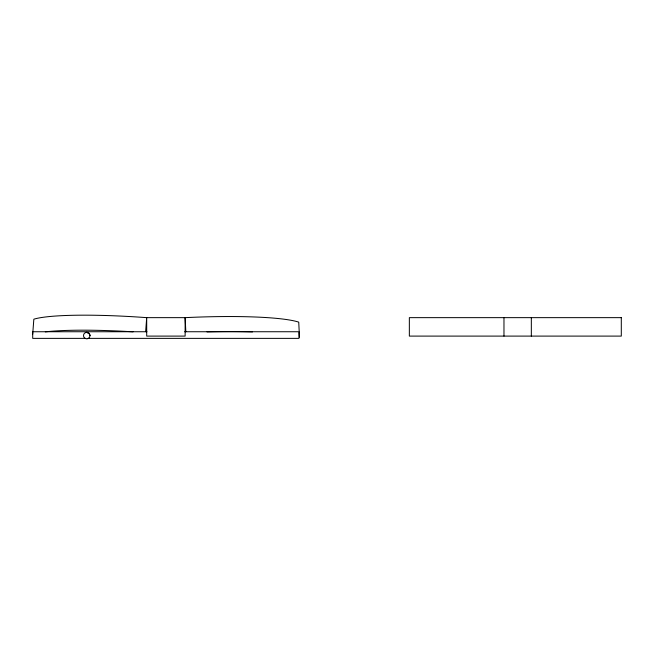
<?xml version="1.0" encoding="UTF-8"?>
<svg xmlns="http://www.w3.org/2000/svg" width="654" height="654" viewBox="0 0 654 654"><rect width="100%" height="100%" fill="white"/><g stroke="black" fill="none" stroke-linecap="round" stroke-linejoin="round"><path stroke-width="0.98" d="M32.7 334.202L33.836 319.193A119.412 14.102 4.3 0 1 146.7 317.648L185.131 317.648A119.412 14.339 -2.8 0 1 298.739 322.136L299.475 337.162M145.646 331.66L146.7 317.648L146.7 336.099L185.131 336.099L185.131 317.648L185.826 331.676M33.722 331.742L146.954 331.742M184.698 331.742L297.93 331.742M85.748 338.371L32.7 338.371L32.7 331.742M87.783 338.371L298.952 338.371L298.952 331.742M531.334 317.648L531.334 336.099M503.972 317.648L503.972 336.099M206.999 331.88A119.412 14.339 -2.8 0 1 252.518 331.897M45.322 331.864A119.412 14.102 4.3 0 1 133.073 331.815M621.3 317.648L409.347 317.648L409.347 336.099L621.3 336.099L621.3 317.648M87.145 332.387L86.729 332.363L89.296 333.63L89.966 335.6A3.237 3.237 0 0 1 85.11 338.396A3.237 3.237 0 0 1 85.11 332.796A3.237 3.237 0 0 1 89.966 335.6L89.018 333.311L87.145 332.387"/></g></svg>
